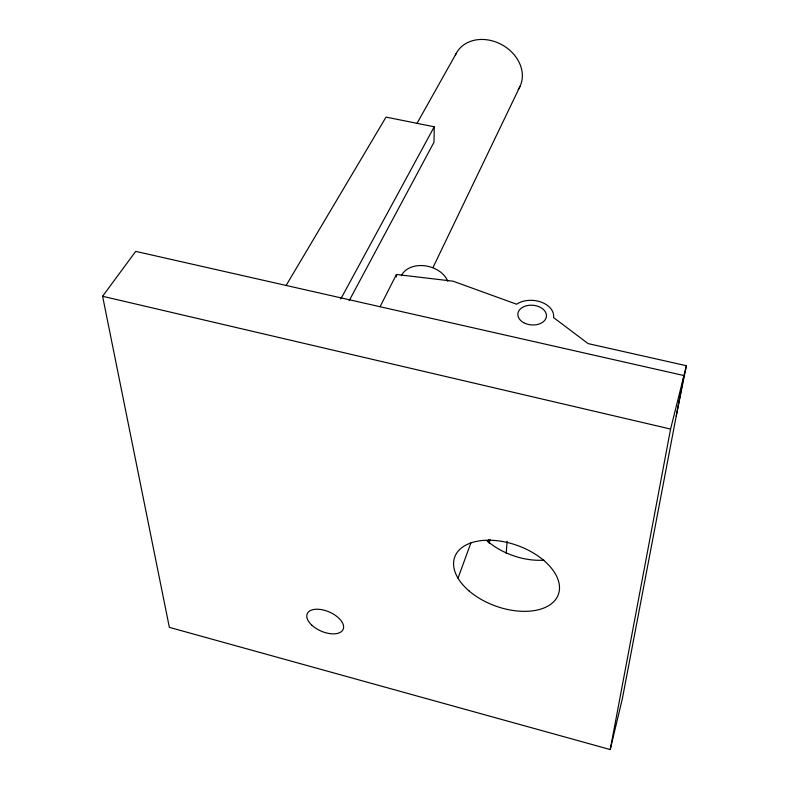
<?xml version="1.0" encoding="UTF-8"?>
<svg xmlns="http://www.w3.org/2000/svg" width="789" height="789" viewBox="0 0 789 789"><rect width="100%" height="100%" fill="white"/><g stroke="black" fill="none" stroke-linecap="round" stroke-linejoin="round"><path stroke-width="1.18" d="M286.012 285.638L386.038 117.107L434.236 126.792L434.009 142.198L349.182 300.668M506.173 553.414L507.11 541.264M610.232 749.55L622.442 698.295L683.945 375.564L135.698 251.375L102.6 296.279L169.359 627.363L610.232 749.55L670.581 429.068L686.4 365.731L588.121 343.6L553.553 317.563A21.54 14.804 4.8 0 0 541.57 302.246A21.54 14.804 4.8 0 0 517.308 303.785L516.637 304.229L453.064 281.19L396.443 274.473L380.061 306.734M686.4 365.731L676.242 415.981M489.16 543.236L490.107 539.696M488.026 541.964L488.667 539.607M458.014 578.159L470.974 542.694M433.003 267.501L520.01 86.405M340.809 298.913L434.236 126.792M417.026 123.34L456.18 53.524M102.6 296.279L670.581 429.068M396.443 274.473L396.472 276.909M401.374 275.785A24.656 17.969 14 0 1 424.699 265.765A24.656 17.969 14 0 1 447.787 281.298M455.401 55.191A35.919 29.154 29 0 1 501.843 44.707A35.919 29.154 29 0 1 518.195 89.571M543.868 560.151A53.228 32.517 19.6 0 1 486.793 540.534M523.768 322.721A14.35 9.862 4.8 0 0 546.402 316.705A14.35 9.862 4.8 0 0 526.293 305.807A14.35 9.862 4.8 0 0 523.768 322.721M468.991 590.862A55.082 32.181 19.8 0 0 557.655 596.159A55.082 32.181 19.8 0 0 492.957 540.337A55.082 32.181 19.8 0 0 468.991 590.862M311.921 625.283A19.567 10.395 23.5 0 0 342.88 629.859A19.567 10.395 23.5 0 0 320.758 609.512A19.567 10.395 23.5 0 0 311.921 625.283"/></g></svg>
